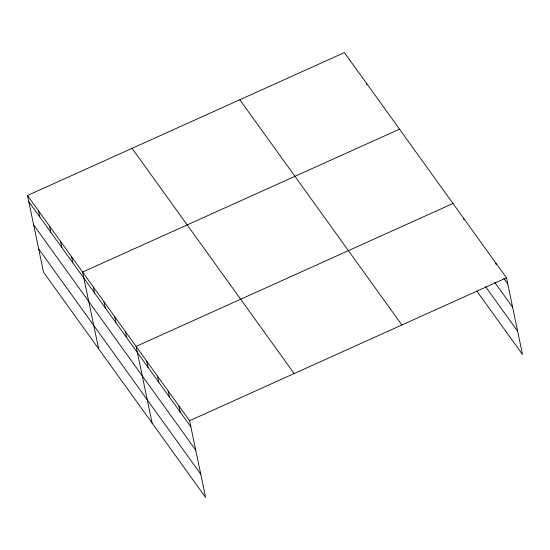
<?xml version="1.0" encoding="UTF-8"?>
<svg xmlns="http://www.w3.org/2000/svg" width="550" height="550" viewBox="0 0 550 550"><rect width="100%" height="100%" fill="white"/><g stroke="black" fill="none" stroke-linecap="round" stroke-linejoin="round"><path stroke-width="0.82" d="M27.5 195.491L189.578 420.723L205.604 497.413L43.519 272.188L27.5 195.491L344.396 52.587L506.481 277.812L522.5 354.509L476.795 290.991M399.506 129.161L82.61 272.071L98.629 348.762M452.994 203.486L136.091 346.397L152.116 423.087M189.578 420.723L506.481 277.812M503.869 278.548L507.76 283.951M494.636 282.232L512.627 307.237M485.547 286.626L517.639 331.224M239.821 99.743L401.899 324.974M132.076 148.335L294.154 373.56M28.786 201.63L190.864 426.862M33.646 224.916L195.724 450.141M38.658 248.903L200.736 474.134M495.784 262.948L496.1 264.481M463.691 218.357L464.007 219.89M366.444 83.215L366.761 84.748M178.881 405.859L180.166 411.998M168.183 390.995L169.469 397.127M157.486 376.124L158.771 382.264M146.788 361.261L148.074 367.4M125.393 331.533L126.679 337.673M114.696 316.669L115.981 322.802M103.998 301.799L105.284 307.938M93.301 286.935L94.586 293.074M71.583 256.754L72.868 262.893M60.562 241.443L61.847 247.576M49.541 226.126L50.827 232.265M38.521 210.808L39.806 216.947"/></g></svg>
